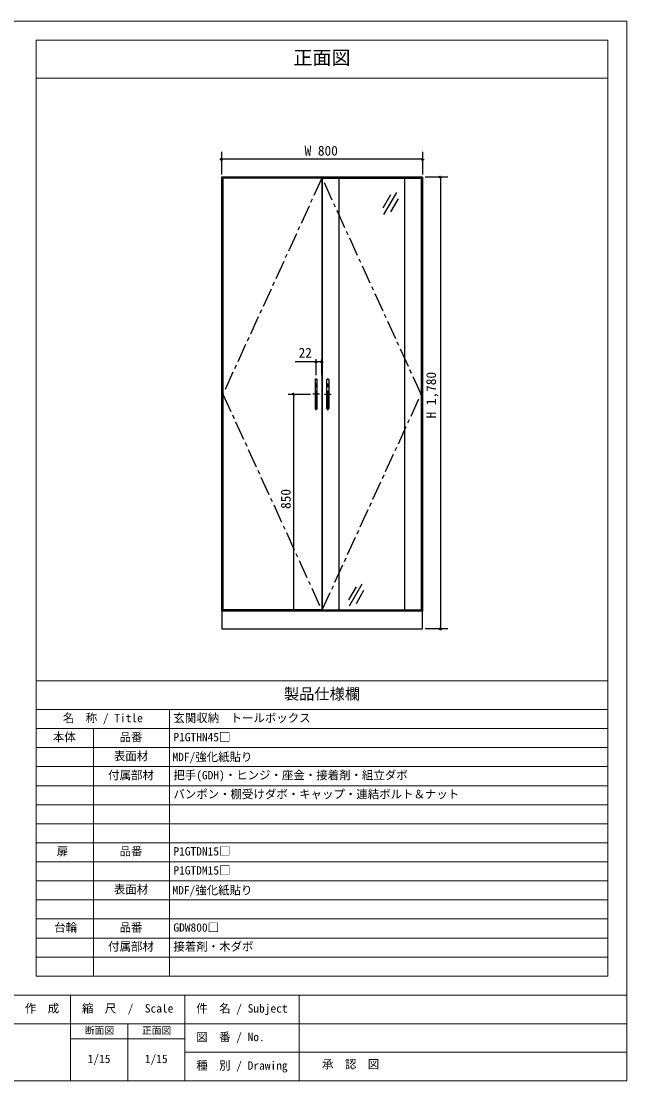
# Model space of a CAD drawing. Units: millimetres on the paper, enlarged 5 times, with parts at other scales. Extents: x -1044 to 931, y -502 to 889.
# Drawn here: x 136 to 931, y -502 to 889 of the extents above; entities that cross this region are included whole.
import ezdxf
from ezdxf.enums import TextEntityAlignment as Align

# ---------------------------------------------------------------- set-up
doc = ezdxf.new("R2010")
doc.units = ezdxf.units.MM
doc.header["$LTSCALE"] = 5
doc.header["$PDMODE"] = 32
doc.header["$PDSIZE"] = 2.5
doc.linetypes.add('CHAIN1', pattern=[8, 5, -1, 1, -1])
doc.linetypes.add('DASHED1', pattern=[1.8, 1.2, -0.6])
doc.layers.add('0-0_0', color=7, linetype='Continuous', lineweight=18)
doc.layers.add('1-0_H-SYM', color=7, linetype='DASHED1')
doc.styles.add('ＭＳ ゴシック', font='')
doc.styles.get('ＭＳ ゴシック').set_extended_font_data('MS Gothic')

msp = doc.modelspace()

# ---------------------------------------------------------------- linework, layer by layer
at = {"layer": '0-0_0'}
for p, q in [((931.044, 889.147), (931.044, -502.103)), ((156.044, 864.147), (156.044, -364.603)), ((156.044, 864.147), (906.044, 864.147)), ((906.044, 864.147), (906.044, -364.603)), ((156.044, 814.147), (906.044, 814.147)), ((156.044, 22.897), (906.044, 22.897)), ((156.044, -14.603), (906.044, -14.603)), ((331.044, -14.603), (331.044, -364.603)), ((156.044, -39.603), (906.044, -39.603)), ((231.044, -39.603), (231.044, -364.603)), ((156.044, -64.603), (906.044, -64.603)), ((156.044, -89.603), (906.044, -89.603)), ((156.044, -114.603), (906.044, -114.603)), ((156.044, -139.603), (906.044, -139.603)), ((156.044, -164.603), (906.044, -164.603)), ((156.044, -189.603), (906.044, -189.603)), ((156.044, -214.603), (906.044, -214.603)), ((156.044, -239.603), (906.044, -239.603)), ((156.044, -264.603), (906.044, -264.603)), ((156.044, -289.603), (906.044, -289.603)), ((156.044, -314.603), (906.044, -314.603)), ((156.044, -339.603), (906.044, -339.603)), ((906.044, -364.603), (156.044, -364.603)), ((156.044, -364.603), (906.044, -364.603)), ((-1043.956, -389.603), (931.044, -389.603)), ((201.044, -389.603), (201.044, -502.103)), ((351.044, -502.103), (351.044, -389.603)), ((501.044, -502.103), (501.044, -389.603)), ((931.044, -427.103), (-643.956, -427.103)), ((276.044, -427.103), (276.044, -502.103)), ((201.044, -447.103), (351.044, -447.103)), ((931.044, -464.603), (351.044, -464.603)), ((931.044, -502.103), (-1043.956, -502.103))]:
    msp.add_line(p, q, dxfattribs=at)
msp.add_lwpolyline([(-1043.956, -502.103), (-1043.956, 889.147), (931.044, 889.147)], dxfattribs=at)
at = {"layer": '1-0_H-SYM', "color": 4, "linetype": 'Continuous'}
for p, q in [((399.044, 717.828), (399.044, 687.828)), ((663.044, 717.828), (663.044, 687.828)), ((663.044, 707.828), (399.044, 707.828)), ((696.377, 684.494), (666.377, 684.494)), ((686.377, 684.494), (686.377, 91.161)), ((620.971, 661.104), (610.971, 643.783)), ((628.635, 664.377), (611.968, 635.51)), ((630.965, 656.104), (620.965, 638.783)), ((523.377, 424.415), (523.377, 445.255)), ((530.711, 424.415), (530.711, 445.255)), ((486.586, 399.494), (515.829, 399.494)), ((493.977, 116.161), (493.977, 399.494)), ((575.701, 146.533), (565.701, 129.213)), ((583.364, 149.807), (566.697, 120.939)), ((585.694, 141.533), (575.694, 124.213)), ((497.319, 116.161), (518.052, 116.161)), ((696.377, 91.161), (666.377, 91.161))]:
    msp.add_line(p, q, dxfattribs=at)
at = {"layer": '1-0_H-SYM', "linetype": 'Continuous'}
for p, q in [((399.044, 684.494), (399.044, 114.494)), ((663.044, 684.494), (399.044, 684.494)), ((401.044, 682.828), (401.044, 116.161)), ((530.711, 682.828), (401.044, 682.828)), ((405.711, 684.494), (405.711, 682.828)), ((530.711, 682.828), (530.711, 116.161)), ((531.377, 682.828), (531.377, 116.161)), ((531.377, 682.828), (661.044, 682.828)), ((553.544, 115.494), (553.544, 682.828)), ((639.877, 115.494), (639.877, 682.828)), ((656.377, 684.494), (656.377, 682.828)), ((661.044, 682.828), (661.044, 116.161)), ((663.044, 684.494), (663.044, 114.494)), ((531.377, 677.828), (530.711, 677.828)), ((521.961, 418.494), (521.961, 380.494)), ((524.294, 418.994), (522.461, 418.994)), ((524.794, 380.494), (524.794, 418.494)), ((537.294, 380.494), (537.294, 418.494)), ((537.794, 418.994), (539.627, 418.994)), ((540.127, 418.494), (540.127, 380.494)), ((522.461, 379.994), (524.294, 379.994)), ((539.627, 379.994), (537.794, 379.994)), ((663.044, 114.494), (399.044, 114.494)), ((399.711, 114.494), (399.711, 91.161)), ((530.711, 116.161), (401.044, 116.161)), ((405.711, 116.161), (405.711, 114.494)), ((531.377, 121.161), (530.711, 121.161)), ((531.377, 116.161), (661.044, 116.161)), ((656.377, 116.161), (656.377, 114.494)), ((662.377, 114.494), (662.377, 91.161)), ((399.711, 91.161), (662.377, 91.161))]:
    msp.add_line(p, q, dxfattribs=at)
at = {"layer": '1-0_H-SYM', "color": 4, "linetype": 'CHAIN1'}
for p, q in [((523.377, 378.607), (523.377, 420.063)), ((538.711, 378.607), (538.711, 420.063)), ((527.926, 399.494), (518.829, 399.494)), ((534.162, 399.494), (543.259, 399.494))]:
    msp.add_line(p, q, dxfattribs=at)
at = {"layer": '1-0_H-SYM', "linetype": 'CHAIN1'}
for p, q in [((525.807, 399.494), (520.78, 399.494)), ((536.281, 399.494), (541.308, 399.494))]:
    msp.add_line(p, q, dxfattribs=at)
at = {"layer": '1-0_H-SYM', "color": 4, "linetype": 'CHAIN1'}
for points in [[(530.711, 682.828), (401.044, 399.494), (530.711, 116.161)], [(531.377, 116.161), (661.044, 399.494), (531.377, 682.828)]]:
    msp.add_lwpolyline(points, dxfattribs=at)
at = {"layer": '1-0_H-SYM', "color": 4, "linetype": 'Continuous'}
msp.add_lwpolyline([(530.711, 441.922), (523.377, 441.922), (495.631, 441.922)], dxfattribs=at)
at = {"layer": '1-0_H-SYM', "linetype": 'Continuous'}
for centre, start, end in [((522.461, 418.494), 90, 180), ((524.294, 418.494), 0, 90), ((537.794, 418.494), 90, 180), ((539.627, 418.494), 0, 90), ((522.461, 380.494), 180, 270), ((524.294, 380.494), 270, 0), ((537.794, 380.494), 180, 270), ((539.627, 380.494), 270, 0)]:
    msp.add_arc(centre, 0.5, start, end, dxfattribs=at)
at = {"layer": '1-0_H-SYM', "color": 4}
for p in [(399.044, 707.828), (663.044, 707.828), (686.377, 684.494), (523.377, 441.922), (530.711, 441.922), (493.977, 399.494), (493.977, 116.161), (686.377, 91.161)]:
    msp.add_point(p, dxfattribs=at)

# ---------------------------------------------------------------- texts
at = {"layer": '0-0_0', "style": 'ＭＳ ゴシック'}
for s, height, p in [('正面図', 18.33, (493.544, 826.647)), ('製品仕様欄', 14.66, (481.044, -5.853)), ('名\u3000称 / Title', 11, (191.044, -34.603)), ('玄関収納\u3000トールボックス', 11, (336.044, -34.603)), ('本体', 11, (177.871, -59.603)), ('品番', 11, (265.419, -59.603)), ('P1GTHN45□', 11, (336.044, -59.603)), ('表面材', 11, (257.919, -84.603)), ('MDF/強化紙貼り', 11, (334.794, -85.728)), ('付属部材', 11, (250.419, -109.603)), ('把手(GDH)・ヒンジ・座金・接着剤・組立ダボ', 11, (336.044, -109.603)), ('バンポン・棚受けダボ・キャップ・連結ボルト＆ナット', 11, (336.044, -134.603)), ('扉', 11, (182.919, -209.603)), ('品番', 11, (265.419, -209.603)), ('P1GTDN15□', 11, (336.044, -209.603)), ('P1GTDM15□', 11, (336.044, -234.603)), ('表面材', 11, (257.919, -259.603)), ('MDF/強化紙貼り', 11, (334.794, -260.728)), ('台輪', 11, (179.582, -309.603)), ('品番', 11, (265.419, -309.603)), ('GDW800□', 11, (336.044, -309.603)), ('付属部材', 11, (250.419, -334.603)), ('接着剤・木ダボ', 11, (336.044, -334.603)), ('作\u3000成', 11, (141.044, -415.853)), ('縮\u3000尺\u3000/\u3000Scale', 11, (216.044, -415.853)), ('件\u3000名 / Subject', 11, (366.044, -415.853)), ('断面図', 9.164, (219.794, -443.353)), ('正面図', 9.164, (294.794, -443.353)), ('図\u3000番 / No.', 11, (365.965, -453.353)), ('1/15', 11, (223.544, -482.103)), ('1/15', 11, (298.544, -482.103)), ('種\u3000別 / Drawing', 11, (366.044, -490.853)), ('承\u3000認\u3000図', 11, (531.13, -489.068))]:
    msp.add_text(s, height=height, dxfattribs=at).set_placement(p, align=Align.BOTTOM_LEFT)
at = {"layer": '1-0_H-SYM', "style": 'ＭＳ ゴシック'}
for s, p in [('W 800', (508.197, 708.839)), ('22', (500.377, 443.554))]:
    msp.add_text(s, height=12.83, dxfattribs=at).set_placement(p, align=Align.BOTTOM_LEFT)
for s, p in [('H 1,780', (684.531, 367.55)), ('850', (493.739, 248.757))]:
    msp.add_text(s, height=12.83, rotation=90, dxfattribs=at).set_placement(p, align=Align.BOTTOM_LEFT)

doc.saveas('drawing.dxf')
